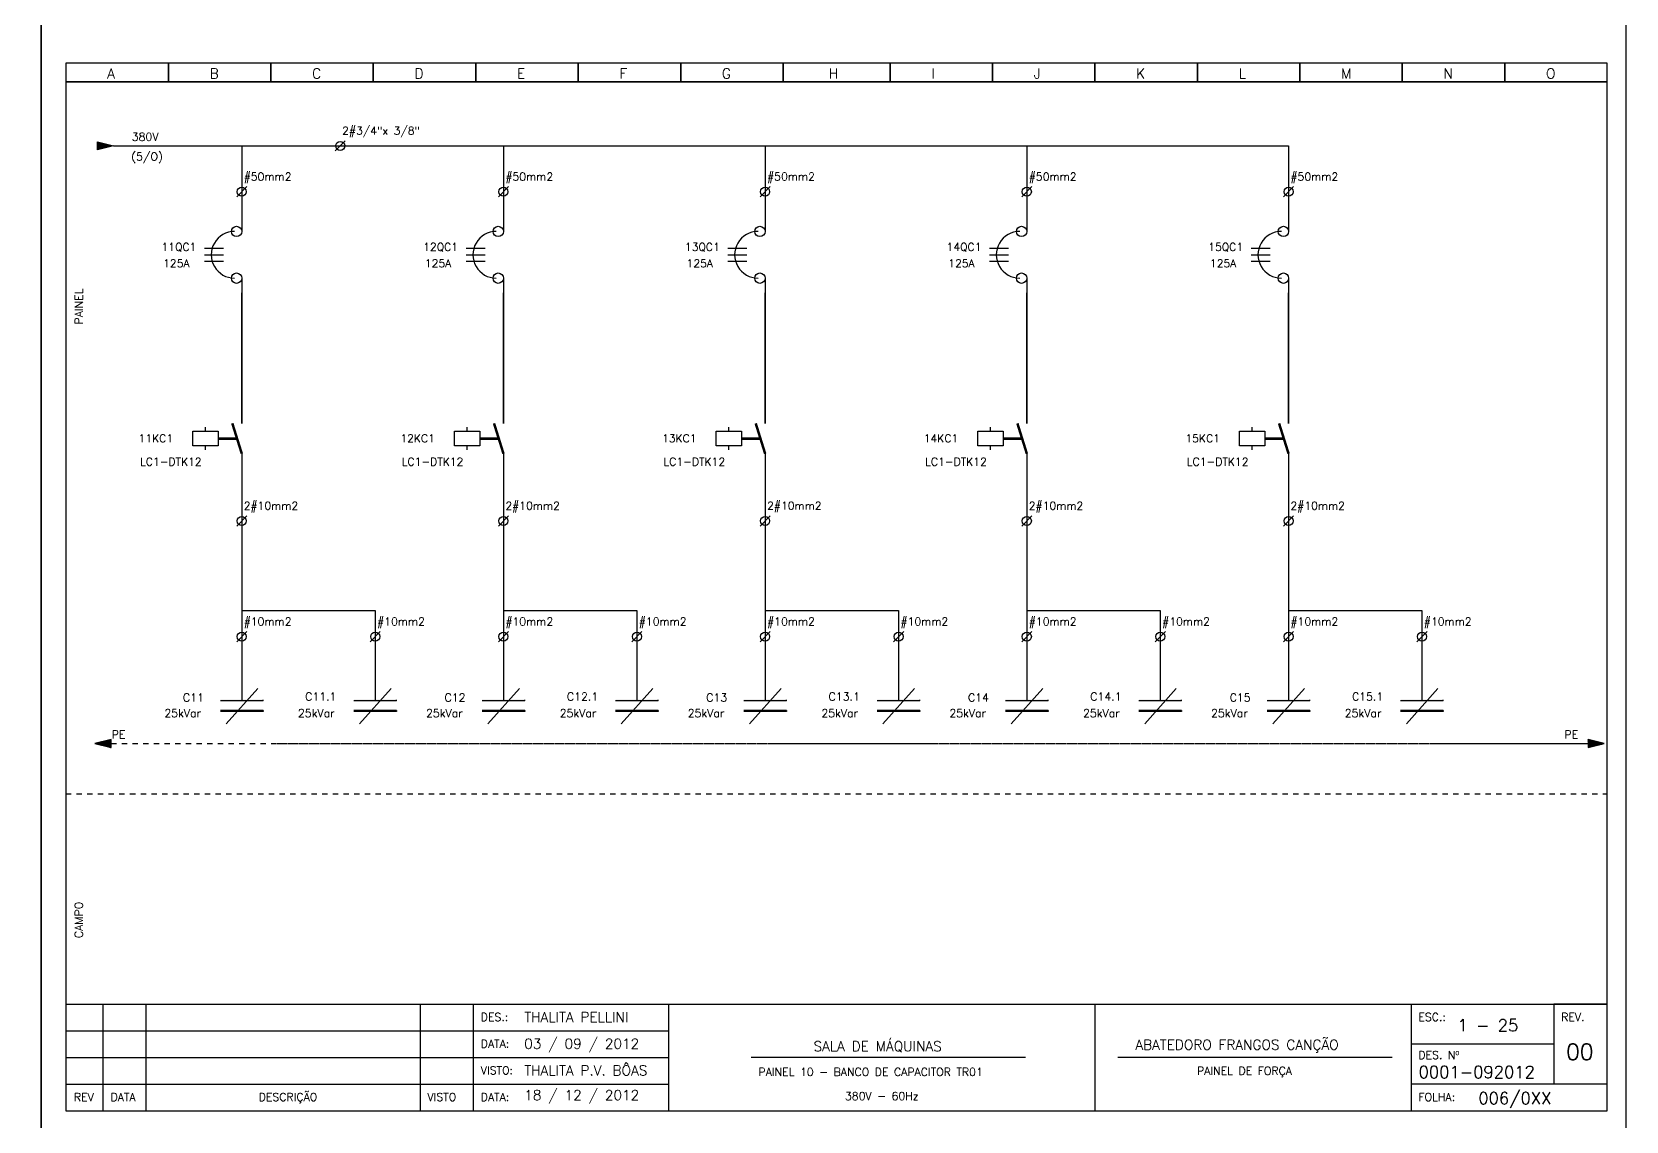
# Model space of a CAD drawing. Header units: millimetres. Extents: x 1974 to 2560, y 1429 to 1567.
# Drawn here: x 2003.63 to 2033.51, y 1491.8 to 1512.22 of the extents above; entities that cross this region are included whole.
import ezdxf

# ---------------------------------------------------------------- set-up
doc = ezdxf.new("R2010")
doc.units = ezdxf.units.MM
for name, pattern in [('DASHDOT2', [0.5, 0.25, -0.125, 0, -0.125]), ('DASHED', [0.75, 0.5, -0.25]), ('HIDDEN2', [0.1875, 0.125, -0.0625])]:
    doc.linetypes.add(name, pattern=pattern)
for name, color, linetype in [('ALIMENTAÇÃO', 6, 'Continuous'), ('CONECTOR_SAK', 2, 'Continuous'), ('DISJUNTOR', 5, 'Continuous'), ('EQUIPAMENTOS', 5, 'Continuous'), ('linhas', 6, 'Continuous'), ('MARGEM', 1, 'Continuous'), ('PAINEL', 7, 'Continuous'), ('TERRA', 3, 'DASHED'), ('TEXTO', 4, 'Continuous'), ('TEXTO_2', 5, 'Continuous'), ('TIMBRE', 7, 'Continuous')]:
    doc.layers.add(name, color=color, linetype=linetype)
doc.styles.add('REGUA60', font='romans.shx', dxfattribs={"height": 2})
doc.styles.add('ROMANC', font='romanc.shx', dxfattribs={"height": 0.55})
doc.styles.add('ROMANS', font='romans.shx', dxfattribs={"height": 37})

msp = doc.modelspace()

# ---------------------------------------------------------------- hatches: boundary and pattern name
at = {"layer": 'EQUIPAMENTOS'}
msp.add_hatch(color=256, dxfattribs=at).paths.add_polyline_path([(2004.858, 1510.009), (2005.158, 1510.084), (2004.858, 1510.159)])
h = msp.add_hatch(color=256, dxfattribs=at)
h.paths.add_polyline_path([(2007.963, 1499.501), (2007.163, 1499.501), (2007.163, 1499.481), (2007.963, 1499.481)])
h.paths.add_polyline_path([(2007.963, 1499.701), (2007.163, 1499.701), (2007.163, 1499.681), (2007.963, 1499.681)])
h = msp.add_hatch(color=256, dxfattribs=at)
h.paths.add_polyline_path([(2007.963, 1499.501), (2007.163, 1499.501), (2007.163, 1499.481), (2007.963, 1499.481)])
h.paths.add_polyline_path([(2007.963, 1499.701), (2007.163, 1499.701), (2007.163, 1499.681), (2007.963, 1499.681)])
h = msp.add_hatch(color=256, dxfattribs=at)
h.paths.add_polyline_path([(2010.463, 1499.502), (2009.663, 1499.502), (2009.663, 1499.482), (2010.463, 1499.482)])
h.paths.add_polyline_path([(2010.463, 1499.702), (2009.663, 1499.702), (2009.663, 1499.682), (2010.463, 1499.682)])
h = msp.add_hatch(color=256, dxfattribs=at)
h.paths.add_polyline_path([(2010.463, 1499.502), (2009.663, 1499.502), (2009.663, 1499.482), (2010.463, 1499.482)])
h.paths.add_polyline_path([(2010.463, 1499.702), (2009.663, 1499.702), (2009.663, 1499.682), (2010.463, 1499.682)])
h = msp.add_hatch(color=256, dxfattribs=at)
h.paths.add_polyline_path([(2012.867, 1499.501), (2012.067, 1499.501), (2012.067, 1499.481), (2012.867, 1499.481)])
h.paths.add_polyline_path([(2012.867, 1499.701), (2012.067, 1499.701), (2012.067, 1499.681), (2012.867, 1499.681)])
h = msp.add_hatch(color=256, dxfattribs=at)
h.paths.add_polyline_path([(2012.867, 1499.501), (2012.067, 1499.501), (2012.067, 1499.481), (2012.867, 1499.481)])
h.paths.add_polyline_path([(2012.867, 1499.701), (2012.067, 1499.701), (2012.067, 1499.681), (2012.867, 1499.681)])
h = msp.add_hatch(color=256, dxfattribs=at)
h.paths.add_polyline_path([(2015.367, 1499.502), (2014.567, 1499.502), (2014.567, 1499.482), (2015.367, 1499.482)])
h.paths.add_polyline_path([(2015.367, 1499.702), (2014.567, 1499.702), (2014.567, 1499.682), (2015.367, 1499.682)])
h = msp.add_hatch(color=256, dxfattribs=at)
h.paths.add_polyline_path([(2015.367, 1499.502), (2014.567, 1499.502), (2014.567, 1499.482), (2015.367, 1499.482)])
h.paths.add_polyline_path([(2015.367, 1499.702), (2014.567, 1499.702), (2014.567, 1499.682), (2015.367, 1499.682)])
h = msp.add_hatch(color=256, dxfattribs=at)
h.paths.add_polyline_path([(2017.771, 1499.501), (2016.971, 1499.501), (2016.971, 1499.481), (2017.771, 1499.481)])
h.paths.add_polyline_path([(2017.771, 1499.701), (2016.971, 1499.701), (2016.971, 1499.681), (2017.771, 1499.681)])
h = msp.add_hatch(color=256, dxfattribs=at)
h.paths.add_polyline_path([(2017.771, 1499.501), (2016.971, 1499.501), (2016.971, 1499.481), (2017.771, 1499.481)])
h.paths.add_polyline_path([(2017.771, 1499.701), (2016.971, 1499.701), (2016.971, 1499.681), (2017.771, 1499.681)])
h = msp.add_hatch(color=256, dxfattribs=at)
h.paths.add_polyline_path([(2020.271, 1499.502), (2019.471, 1499.502), (2019.471, 1499.482), (2020.271, 1499.482)])
h.paths.add_polyline_path([(2020.271, 1499.702), (2019.471, 1499.702), (2019.471, 1499.682), (2020.271, 1499.682)])
h = msp.add_hatch(color=256, dxfattribs=at)
h.paths.add_polyline_path([(2020.271, 1499.502), (2019.471, 1499.502), (2019.471, 1499.482), (2020.271, 1499.482)])
h.paths.add_polyline_path([(2020.271, 1499.702), (2019.471, 1499.702), (2019.471, 1499.682), (2020.271, 1499.682)])
h = msp.add_hatch(color=256, dxfattribs=at)
h.paths.add_polyline_path([(2022.675, 1499.501), (2021.875, 1499.501), (2021.875, 1499.481), (2022.675, 1499.481)])
h.paths.add_polyline_path([(2022.675, 1499.701), (2021.875, 1499.701), (2021.875, 1499.681), (2022.675, 1499.681)])
h = msp.add_hatch(color=256, dxfattribs=at)
h.paths.add_polyline_path([(2022.675, 1499.501), (2021.875, 1499.501), (2021.875, 1499.481), (2022.675, 1499.481)])
h.paths.add_polyline_path([(2022.675, 1499.701), (2021.875, 1499.701), (2021.875, 1499.681), (2022.675, 1499.681)])
h = msp.add_hatch(color=256, dxfattribs=at)
h.paths.add_polyline_path([(2025.175, 1499.502), (2024.375, 1499.502), (2024.375, 1499.482), (2025.175, 1499.482)])
h.paths.add_polyline_path([(2025.175, 1499.702), (2024.375, 1499.702), (2024.375, 1499.682), (2025.175, 1499.682)])
h = msp.add_hatch(color=256, dxfattribs=at)
h.paths.add_polyline_path([(2025.175, 1499.502), (2024.375, 1499.502), (2024.375, 1499.482), (2025.175, 1499.482)])
h.paths.add_polyline_path([(2025.175, 1499.702), (2024.375, 1499.702), (2024.375, 1499.682), (2025.175, 1499.682)])
h = msp.add_hatch(color=256, dxfattribs=at)
h.paths.add_polyline_path([(2027.58, 1499.501), (2026.78, 1499.501), (2026.78, 1499.481), (2027.58, 1499.481)])
h.paths.add_polyline_path([(2027.58, 1499.701), (2026.78, 1499.701), (2026.78, 1499.681), (2027.58, 1499.681)])
h = msp.add_hatch(color=256, dxfattribs=at)
h.paths.add_polyline_path([(2027.58, 1499.501), (2026.78, 1499.501), (2026.78, 1499.481), (2027.58, 1499.481)])
h.paths.add_polyline_path([(2027.58, 1499.701), (2026.78, 1499.701), (2026.78, 1499.681), (2027.58, 1499.681)])
h = msp.add_hatch(color=256, dxfattribs=at)
h.paths.add_polyline_path([(2030.08, 1499.502), (2029.28, 1499.502), (2029.28, 1499.482), (2030.08, 1499.482)])
h.paths.add_polyline_path([(2030.08, 1499.702), (2029.28, 1499.702), (2029.28, 1499.682), (2030.08, 1499.682)])
h = msp.add_hatch(color=256, dxfattribs=at)
h.paths.add_polyline_path([(2030.08, 1499.502), (2029.28, 1499.502), (2029.28, 1499.482), (2030.08, 1499.482)])
h.paths.add_polyline_path([(2030.08, 1499.702), (2029.28, 1499.702), (2029.28, 1499.682), (2030.08, 1499.682)])
at = {"layer": 'TERRA'}
h = msp.add_hatch(dxfattribs=at)
h.set_pattern_fill('ANSI31', color=256, scale=0.004, angle=180, style=0)
h.set_pattern_definition([(225, (2062.0663817, 1547.50084864), (0.0003535533906, -0.0003535533906), [])])
h.paths.add_polyline_path([(2004.812, 1498.881), (2005.112, 1498.881), (2005.112, 1498.956)])
h.paths.add_polyline_path([(2005.112, 1498.806), (2005.112, 1498.881), (2004.812, 1498.881)])
h = msp.add_hatch(dxfattribs=at)
h.set_pattern_fill('ANSI31', color=256, scale=0.004, style=0)
h.set_pattern_definition([(45, (1975.8419275, 1450.2612611), (-0.0003535533906, 0.0003535533906), [])])
h.paths.add_polyline_path([(2033.096, 1498.881), (2032.796, 1498.881), (2032.796, 1498.806)])
h.paths.add_polyline_path([(2032.796, 1498.956), (2032.796, 1498.881), (2033.096, 1498.881)])

# ---------------------------------------------------------------- linework, layer by layer
for p, q in [((2006.865, 1508.165), (2007.218, 1508.165)), ((2006.865, 1508.165), (2007.218, 1508.165)), ((2006.865, 1508.043), (2007.218, 1508.043)), ((2006.865, 1508.043), (2007.218, 1508.043)), ((2006.865, 1507.92), (2007.218, 1507.92)), ((2006.865, 1507.92), (2007.218, 1507.92)), ((2011.769, 1508.165), (2012.122, 1508.165)), ((2011.769, 1508.165), (2012.122, 1508.165)), ((2011.769, 1508.043), (2012.122, 1508.043)), ((2011.769, 1508.043), (2012.122, 1508.043)), ((2011.769, 1507.92), (2012.122, 1507.92)), ((2011.769, 1507.92), (2012.122, 1507.92)), ((2016.673, 1508.165), (2017.026, 1508.165)), ((2016.673, 1508.165), (2017.026, 1508.165)), ((2016.673, 1508.043), (2017.026, 1508.043)), ((2016.673, 1508.043), (2017.026, 1508.043)), ((2016.673, 1507.92), (2017.026, 1507.92)), ((2016.673, 1507.92), (2017.026, 1507.92)), ((2021.577, 1508.165), (2021.931, 1508.165)), ((2021.577, 1508.165), (2021.931, 1508.165)), ((2021.577, 1508.043), (2021.931, 1508.043)), ((2021.577, 1508.043), (2021.931, 1508.043)), ((2021.577, 1507.92), (2021.931, 1507.92)), ((2021.577, 1507.92), (2021.931, 1507.92)), ((2026.482, 1508.165), (2026.835, 1508.165)), ((2026.482, 1508.165), (2026.835, 1508.165)), ((2026.482, 1508.043), (2026.835, 1508.043)), ((2026.482, 1508.043), (2026.835, 1508.043)), ((2026.482, 1507.92), (2026.835, 1507.92)), ((2026.482, 1507.92), (2026.835, 1507.92)), ((2033.152, 1493.997), (2032.152, 1493.997))]:
    msp.add_line(p, q)
at = {"layer": 'ALIMENTAÇÃO', "color": 6}
for p, q in [((2007.563, 1510.085), (2007.563, 1508.481)), ((2007.563, 1510.085), (2007.563, 1508.481)), ((2012.467, 1510.085), (2012.467, 1508.481)), ((2012.467, 1510.085), (2012.467, 1508.481)), ((2017.371, 1510.085), (2017.371, 1508.481)), ((2017.371, 1510.085), (2017.371, 1508.481)), ((2022.275, 1510.085), (2022.275, 1508.481)), ((2022.275, 1510.085), (2022.275, 1508.481)), ((2027.18, 1510.085), (2027.18, 1508.481)), ((2027.18, 1510.085), (2027.18, 1508.481)), ((2007.563, 1507.604), (2007.563, 1504.878)), ((2007.563, 1507.604), (2007.563, 1504.878)), ((2012.467, 1507.604), (2012.467, 1504.878)), ((2012.467, 1507.604), (2012.467, 1504.878)), ((2017.371, 1507.604), (2017.371, 1504.878)), ((2017.371, 1507.604), (2017.371, 1504.878)), ((2022.275, 1507.604), (2022.275, 1504.878)), ((2022.275, 1507.604), (2022.275, 1504.878)), ((2027.18, 1507.604), (2027.18, 1504.878)), ((2027.18, 1507.604), (2027.18, 1504.878)), ((2007.563, 1504.315), (2007.563, 1499.681)), ((2007.563, 1504.315), (2007.563, 1499.681)), ((2012.467, 1504.315), (2012.467, 1499.681)), ((2012.467, 1504.315), (2012.467, 1499.681)), ((2017.371, 1504.315), (2017.371, 1499.681)), ((2017.371, 1504.315), (2017.371, 1499.681)), ((2022.275, 1504.315), (2022.275, 1499.681)), ((2022.275, 1504.315), (2022.275, 1499.681)), ((2027.18, 1504.315), (2027.18, 1499.681)), ((2027.18, 1504.315), (2027.18, 1499.681)), ((2010.063, 1501.374), (2010.063, 1499.682)), ((2010.063, 1501.374), (2010.063, 1499.682)), ((2014.967, 1501.374), (2014.967, 1499.682)), ((2014.967, 1501.374), (2014.967, 1499.682)), ((2019.871, 1501.374), (2019.871, 1499.682)), ((2019.871, 1501.374), (2019.871, 1499.682)), ((2024.775, 1501.374), (2024.775, 1499.682)), ((2024.775, 1501.374), (2024.775, 1499.682)), ((2029.68, 1501.374), (2029.68, 1499.682)), ((2029.68, 1501.374), (2029.68, 1499.682))]:
    msp.add_line(p, q, dxfattribs=at)
at = {"layer": 'ALIMENTAÇÃO'}
for p, q in [((2007.563, 1501.374), (2010.063, 1501.374)), ((2007.563, 1501.374), (2010.063, 1501.374)), ((2012.467, 1501.374), (2014.967, 1501.374)), ((2012.467, 1501.374), (2014.967, 1501.374)), ((2017.371, 1501.374), (2019.871, 1501.374)), ((2017.371, 1501.374), (2019.871, 1501.374)), ((2022.275, 1501.374), (2024.775, 1501.374)), ((2022.275, 1501.374), (2024.775, 1501.374)), ((2027.18, 1501.374), (2029.68, 1501.374)), ((2027.18, 1501.374), (2029.68, 1501.374))]:
    msp.add_line(p, q, dxfattribs=at)
at = {"layer": 'CONECTOR_SAK'}
for p, q in [((2009.503, 1510.181), (2009.312, 1509.988)), ((2007.658, 1509.321), (2007.468, 1509.128)), ((2007.658, 1509.321), (2007.468, 1509.128)), ((2012.563, 1509.321), (2012.372, 1509.128)), ((2012.563, 1509.321), (2012.372, 1509.128)), ((2017.467, 1509.321), (2017.276, 1509.128)), ((2017.467, 1509.321), (2017.276, 1509.128)), ((2022.371, 1509.321), (2022.18, 1509.128)), ((2022.371, 1509.321), (2022.18, 1509.128)), ((2027.275, 1509.321), (2027.085, 1509.128)), ((2027.275, 1509.321), (2027.085, 1509.128)), ((2007.658, 1503.151), (2007.468, 1502.958)), ((2007.658, 1503.151), (2007.468, 1502.958)), ((2012.563, 1503.151), (2012.372, 1502.958)), ((2012.563, 1503.151), (2012.372, 1502.958)), ((2017.467, 1503.151), (2017.276, 1502.958)), ((2017.467, 1503.151), (2017.276, 1502.958)), ((2022.371, 1503.151), (2022.18, 1502.958)), ((2022.371, 1503.151), (2022.18, 1502.958)), ((2027.275, 1503.151), (2027.085, 1502.958)), ((2027.275, 1503.151), (2027.085, 1502.958)), ((2007.658, 1500.981), (2007.468, 1500.789)), ((2007.658, 1500.981), (2007.468, 1500.789)), ((2010.158, 1500.982), (2009.968, 1500.789)), ((2010.158, 1500.982), (2009.968, 1500.789)), ((2012.563, 1500.981), (2012.372, 1500.789)), ((2012.563, 1500.981), (2012.372, 1500.789)), ((2015.063, 1500.982), (2014.872, 1500.789)), ((2015.063, 1500.982), (2014.872, 1500.789)), ((2017.467, 1500.981), (2017.276, 1500.789)), ((2017.467, 1500.981), (2017.276, 1500.789)), ((2019.967, 1500.982), (2019.776, 1500.789)), ((2019.967, 1500.982), (2019.776, 1500.789)), ((2022.371, 1500.981), (2022.18, 1500.789)), ((2022.371, 1500.981), (2022.18, 1500.789)), ((2024.871, 1500.982), (2024.68, 1500.789)), ((2024.871, 1500.982), (2024.68, 1500.789)), ((2027.275, 1500.981), (2027.085, 1500.789)), ((2027.275, 1500.981), (2027.085, 1500.789)), ((2029.775, 1500.982), (2029.585, 1500.789)), ((2029.775, 1500.982), (2029.585, 1500.789))]:
    msp.add_line(p, q, dxfattribs=at)
for centre in [(2009.407, 1510.084), (2007.563, 1509.224), (2007.563, 1509.224), (2012.467, 1509.224), (2012.467, 1509.224), (2017.371, 1509.224), (2017.371, 1509.224), (2022.275, 1509.224), (2022.275, 1509.224), (2027.18, 1509.224), (2027.18, 1509.224), (2007.563, 1503.054), (2007.563, 1503.054), (2012.467, 1503.054), (2012.467, 1503.054), (2017.371, 1503.054), (2017.371, 1503.054), (2022.275, 1503.054), (2022.275, 1503.054), (2027.18, 1503.054), (2027.18, 1503.054), (2007.563, 1500.885), (2007.563, 1500.885), (2010.063, 1500.885), (2010.063, 1500.885), (2012.467, 1500.885), (2012.467, 1500.885), (2014.967, 1500.885), (2014.967, 1500.885), (2017.371, 1500.885), (2017.371, 1500.885), (2019.871, 1500.885), (2019.871, 1500.885), (2022.275, 1500.885), (2022.275, 1500.885), (2024.775, 1500.885), (2024.775, 1500.885), (2027.18, 1500.885), (2027.18, 1500.885), (2029.68, 1500.885), (2029.68, 1500.885)]:
    msp.add_circle(centre, 0.0846, dxfattribs=at)
at = {"layer": 'DISJUNTOR'}
for centre in [(2007.466, 1508.48), (2007.466, 1508.48), (2012.37, 1508.48), (2012.37, 1508.48), (2017.274, 1508.48), (2017.274, 1508.48), (2022.178, 1508.48), (2022.178, 1508.48), (2027.083, 1508.48), (2027.083, 1508.48), (2007.466, 1507.604), (2007.466, 1507.604), (2012.37, 1507.604), (2012.37, 1507.604), (2017.274, 1507.604), (2017.274, 1507.604), (2022.178, 1507.604), (2022.178, 1507.604), (2027.083, 1507.604), (2027.083, 1507.604)]:
    msp.add_circle(centre, 0.097, dxfattribs=at)
for centre in [(2007.428, 1508.043), (2007.428, 1508.043), (2012.332, 1508.043), (2012.332, 1508.043), (2017.237, 1508.043), (2017.237, 1508.043), (2022.141, 1508.043), (2022.141, 1508.043), (2027.045, 1508.043), (2027.045, 1508.043)]:
    msp.add_arc(centre, 0.438, 89.8656, 270.134, dxfattribs=at)
at = {"layer": 'EQUIPAMENTOS'}
for p, q in [((2005.158, 1510.084), (2027.18, 1510.084)), ((2006.881, 1504.738), (2006.881, 1504.81)), ((2006.881, 1504.738), (2006.881, 1504.81)), ((2007.119, 1504.609), (2007.471, 1504.609)), ((2007.119, 1504.609), (2007.471, 1504.609)), ((2011.785, 1504.738), (2011.785, 1504.81)), ((2011.785, 1504.738), (2011.785, 1504.81)), ((2012.023, 1504.609), (2012.375, 1504.609)), ((2012.023, 1504.609), (2012.375, 1504.609)), ((2016.689, 1504.738), (2016.689, 1504.81)), ((2016.689, 1504.738), (2016.689, 1504.81)), ((2016.927, 1504.609), (2017.279, 1504.609)), ((2016.927, 1504.609), (2017.279, 1504.609)), ((2021.594, 1504.738), (2021.594, 1504.81)), ((2021.594, 1504.738), (2021.594, 1504.81)), ((2021.832, 1504.609), (2022.184, 1504.609)), ((2021.832, 1504.609), (2022.184, 1504.609)), ((2026.498, 1504.738), (2026.498, 1504.81)), ((2026.498, 1504.738), (2026.498, 1504.81)), ((2026.736, 1504.609), (2027.088, 1504.609)), ((2026.736, 1504.609), (2027.088, 1504.609)), ((2006.881, 1504.388), (2006.881, 1504.459)), ((2006.881, 1504.388), (2006.881, 1504.459)), ((2007.119, 1504.589), (2007.477, 1504.589)), ((2007.119, 1504.589), (2007.477, 1504.589)), ((2011.785, 1504.388), (2011.785, 1504.459)), ((2011.785, 1504.388), (2011.785, 1504.459)), ((2012.023, 1504.589), (2012.381, 1504.589)), ((2012.023, 1504.589), (2012.381, 1504.589)), ((2016.689, 1504.388), (2016.689, 1504.459)), ((2016.689, 1504.388), (2016.689, 1504.459)), ((2016.927, 1504.589), (2017.286, 1504.589)), ((2016.927, 1504.589), (2017.286, 1504.589)), ((2021.594, 1504.388), (2021.594, 1504.459)), ((2021.594, 1504.388), (2021.594, 1504.459)), ((2021.832, 1504.589), (2022.19, 1504.589)), ((2021.832, 1504.589), (2022.19, 1504.589)), ((2026.498, 1504.388), (2026.498, 1504.459)), ((2026.498, 1504.388), (2026.498, 1504.459)), ((2026.736, 1504.589), (2027.094, 1504.589)), ((2026.736, 1504.589), (2027.094, 1504.589)), ((2007.271, 1499.252), (2007.861, 1499.91)), ((2007.271, 1499.252), (2007.861, 1499.91)), ((2009.771, 1499.252), (2010.361, 1499.911)), ((2009.771, 1499.252), (2010.361, 1499.911)), ((2012.175, 1499.252), (2012.766, 1499.91)), ((2012.175, 1499.252), (2012.766, 1499.91)), ((2014.675, 1499.252), (2015.266, 1499.911)), ((2014.675, 1499.252), (2015.266, 1499.911)), ((2017.079, 1499.252), (2017.67, 1499.91)), ((2017.079, 1499.252), (2017.67, 1499.91)), ((2019.579, 1499.252), (2020.17, 1499.911)), ((2019.579, 1499.252), (2020.17, 1499.911)), ((2021.984, 1499.252), (2022.574, 1499.91)), ((2021.984, 1499.252), (2022.574, 1499.91)), ((2024.484, 1499.252), (2025.074, 1499.911)), ((2024.484, 1499.252), (2025.074, 1499.911)), ((2026.888, 1499.252), (2027.478, 1499.91)), ((2026.888, 1499.252), (2027.478, 1499.91)), ((2029.388, 1499.252), (2029.978, 1499.911)), ((2029.388, 1499.252), (2029.978, 1499.911)), ((2007.963, 1499.681), (2007.163, 1499.681)), ((2007.963, 1499.681), (2007.163, 1499.681)), ((2007.963, 1499.681), (2007.963, 1499.701)), ((2007.963, 1499.681), (2007.963, 1499.701)), ((2010.463, 1499.682), (2009.663, 1499.682)), ((2010.463, 1499.682), (2009.663, 1499.682)), ((2010.463, 1499.682), (2010.463, 1499.702)), ((2010.463, 1499.682), (2010.463, 1499.702)), ((2012.867, 1499.681), (2012.067, 1499.681)), ((2012.867, 1499.681), (2012.067, 1499.681)), ((2012.867, 1499.681), (2012.867, 1499.701)), ((2012.867, 1499.681), (2012.867, 1499.701)), ((2015.367, 1499.682), (2014.567, 1499.682)), ((2015.367, 1499.682), (2014.567, 1499.682)), ((2015.367, 1499.682), (2015.367, 1499.702)), ((2015.367, 1499.682), (2015.367, 1499.702)), ((2017.771, 1499.681), (2016.971, 1499.681)), ((2017.771, 1499.681), (2016.971, 1499.681)), ((2017.771, 1499.681), (2017.771, 1499.701)), ((2017.771, 1499.681), (2017.771, 1499.701)), ((2020.271, 1499.682), (2019.471, 1499.682)), ((2020.271, 1499.682), (2019.471, 1499.682)), ((2020.271, 1499.682), (2020.271, 1499.702)), ((2020.271, 1499.682), (2020.271, 1499.702)), ((2022.675, 1499.681), (2021.875, 1499.681)), ((2022.675, 1499.681), (2021.875, 1499.681)), ((2022.675, 1499.681), (2022.675, 1499.701)), ((2022.675, 1499.681), (2022.675, 1499.701)), ((2025.175, 1499.682), (2024.375, 1499.682)), ((2025.175, 1499.682), (2024.375, 1499.682)), ((2025.175, 1499.682), (2025.175, 1499.702)), ((2025.175, 1499.682), (2025.175, 1499.702)), ((2027.58, 1499.681), (2026.78, 1499.681)), ((2027.58, 1499.681), (2026.78, 1499.681)), ((2027.58, 1499.681), (2027.58, 1499.701)), ((2027.58, 1499.681), (2027.58, 1499.701)), ((2030.08, 1499.682), (2029.28, 1499.682)), ((2030.08, 1499.682), (2029.28, 1499.682)), ((2030.08, 1499.682), (2030.08, 1499.702)), ((2030.08, 1499.682), (2030.08, 1499.702)), ((2007.963, 1499.501), (2007.163, 1499.501)), ((2007.963, 1499.501), (2007.163, 1499.501)), ((2007.963, 1499.481), (2007.163, 1499.481)), ((2007.963, 1499.481), (2007.163, 1499.481)), ((2007.963, 1499.501), (2007.963, 1499.481)), ((2007.963, 1499.501), (2007.963, 1499.481)), ((2010.463, 1499.502), (2009.663, 1499.502)), ((2010.463, 1499.502), (2009.663, 1499.502)), ((2010.463, 1499.482), (2009.663, 1499.482)), ((2010.463, 1499.482), (2009.663, 1499.482)), ((2010.463, 1499.502), (2010.463, 1499.482)), ((2010.463, 1499.502), (2010.463, 1499.482)), ((2012.867, 1499.501), (2012.067, 1499.501)), ((2012.867, 1499.501), (2012.067, 1499.501)), ((2012.867, 1499.481), (2012.067, 1499.481)), ((2012.867, 1499.481), (2012.067, 1499.481)), ((2012.867, 1499.501), (2012.867, 1499.481)), ((2012.867, 1499.501), (2012.867, 1499.481)), ((2015.367, 1499.502), (2014.567, 1499.502)), ((2015.367, 1499.502), (2014.567, 1499.502)), ((2015.367, 1499.482), (2014.567, 1499.482)), ((2015.367, 1499.482), (2014.567, 1499.482)), ((2015.367, 1499.502), (2015.367, 1499.482)), ((2015.367, 1499.502), (2015.367, 1499.482)), ((2017.771, 1499.501), (2016.971, 1499.501)), ((2017.771, 1499.501), (2016.971, 1499.501)), ((2017.771, 1499.481), (2016.971, 1499.481)), ((2017.771, 1499.481), (2016.971, 1499.481)), ((2017.771, 1499.501), (2017.771, 1499.481)), ((2017.771, 1499.501), (2017.771, 1499.481)), ((2020.271, 1499.502), (2019.471, 1499.502)), ((2020.271, 1499.502), (2019.471, 1499.502)), ((2020.271, 1499.482), (2019.471, 1499.482)), ((2020.271, 1499.482), (2019.471, 1499.482)), ((2020.271, 1499.502), (2020.271, 1499.482)), ((2020.271, 1499.502), (2020.271, 1499.482)), ((2022.675, 1499.501), (2021.875, 1499.501)), ((2022.675, 1499.501), (2021.875, 1499.501)), ((2022.675, 1499.481), (2021.875, 1499.481)), ((2022.675, 1499.481), (2021.875, 1499.481)), ((2022.675, 1499.501), (2022.675, 1499.481)), ((2022.675, 1499.501), (2022.675, 1499.481)), ((2025.175, 1499.502), (2024.375, 1499.502)), ((2025.175, 1499.502), (2024.375, 1499.502)), ((2025.175, 1499.482), (2024.375, 1499.482)), ((2025.175, 1499.482), (2024.375, 1499.482)), ((2025.175, 1499.502), (2025.175, 1499.482)), ((2025.175, 1499.502), (2025.175, 1499.482)), ((2027.58, 1499.501), (2026.78, 1499.501)), ((2027.58, 1499.501), (2026.78, 1499.501)), ((2027.58, 1499.481), (2026.78, 1499.481)), ((2027.58, 1499.481), (2026.78, 1499.481)), ((2027.58, 1499.501), (2027.58, 1499.481)), ((2027.58, 1499.501), (2027.58, 1499.481)), ((2030.08, 1499.502), (2029.28, 1499.502)), ((2030.08, 1499.502), (2029.28, 1499.502)), ((2030.08, 1499.482), (2029.28, 1499.482)), ((2030.08, 1499.482), (2029.28, 1499.482)), ((2030.08, 1499.502), (2030.08, 1499.482)), ((2030.08, 1499.502), (2030.08, 1499.482))]:
    msp.add_line(p, q, dxfattribs=at)
msp.add_lwpolyline([(2004.858, 1510.159), (2005.158, 1510.084), (2004.858, 1510.009), (2004.858, 1510.159)], dxfattribs=at)
at = {"layer": 'EQUIPAMENTOS', "const_width": 0.0472}
for points in [[(2007.563, 1504.315), (2007.385, 1504.883)], [(2007.563, 1504.315), (2007.385, 1504.883)], [(2012.467, 1504.315), (2012.29, 1504.883)], [(2012.467, 1504.315), (2012.29, 1504.883)], [(2017.371, 1504.315), (2017.194, 1504.883)], [(2017.371, 1504.315), (2017.194, 1504.883)], [(2022.275, 1504.315), (2022.098, 1504.883)], [(2022.275, 1504.315), (2022.098, 1504.883)], [(2027.18, 1504.315), (2027.002, 1504.883)], [(2027.18, 1504.315), (2027.002, 1504.883)]]:
    msp.add_lwpolyline(points, dxfattribs=at)
at = {"layer": 'EQUIPAMENTOS'}
for points in [[(2006.643, 1504.459), (2006.643, 1504.738), (2007.119, 1504.738), (2007.119, 1504.459)], [(2006.643, 1504.459), (2006.643, 1504.738), (2007.119, 1504.738), (2007.119, 1504.459)], [(2011.547, 1504.459), (2011.547, 1504.738), (2012.023, 1504.738), (2012.023, 1504.459)], [(2011.547, 1504.459), (2011.547, 1504.738), (2012.023, 1504.738), (2012.023, 1504.459)], [(2016.451, 1504.459), (2016.451, 1504.738), (2016.927, 1504.738), (2016.927, 1504.459)], [(2016.451, 1504.459), (2016.451, 1504.738), (2016.927, 1504.738), (2016.927, 1504.459)], [(2021.356, 1504.459), (2021.356, 1504.738), (2021.832, 1504.738), (2021.832, 1504.459)], [(2021.356, 1504.459), (2021.356, 1504.738), (2021.832, 1504.738), (2021.832, 1504.459)], [(2026.26, 1504.459), (2026.26, 1504.738), (2026.736, 1504.738), (2026.736, 1504.459)], [(2026.26, 1504.459), (2026.26, 1504.738), (2026.736, 1504.738), (2026.736, 1504.459)]]:
    msp.add_lwpolyline(points, close=True, dxfattribs=at)
at = {"layer": 'linhas', "color": 6}
for p, q in [((2007.563, 1504.878), (2007.563, 1507.33)), ((2007.563, 1504.878), (2007.563, 1507.33)), ((2012.467, 1504.878), (2012.467, 1507.33)), ((2012.467, 1504.878), (2012.467, 1507.33)), ((2017.371, 1504.878), (2017.371, 1507.33)), ((2017.371, 1504.878), (2017.371, 1507.33)), ((2022.275, 1504.878), (2022.275, 1507.33)), ((2022.275, 1504.878), (2022.275, 1507.33)), ((2027.18, 1504.878), (2027.18, 1507.33)), ((2027.18, 1504.878), (2027.18, 1507.33))]:
    msp.add_line(p, q, dxfattribs=at)
at = {"layer": 'MARGEM', "color": 7}
for points in [[(1974.106, 1491.609), (2003.806, 1491.609), (2003.806, 1512.634), (1974.106, 1512.634)], [(2003.806, 1491.609), (2033.506, 1491.609), (2033.506, 1512.634), (2003.806, 1512.634)]]:
    msp.add_lwpolyline(points, close=True, dxfattribs=at)
at = {"layer": 'PAINEL', "color": 12, "linetype": 'HIDDEN2', "ltscale": 0.005}
msp.add_line((2004.268, 1497.941), (2033.152, 1497.941), dxfattribs=at)
at = {"layer": 'TERRA', "linetype": 'DASHDOT2', "ltscale": 0.0025}
for p, q in [((2005.112, 1498.881), (2032.796, 1498.881)), ((2005.112, 1498.881), (2032.796, 1498.881)), ((2008.223, 1498.881), (2033.096, 1498.881))]:
    msp.add_line(p, q, dxfattribs=at)
at = {"layer": 'TERRA'}
for points in [[(2005.112, 1498.956), (2004.812, 1498.881), (2005.112, 1498.806), (2005.112, 1498.956)], [(2005.112, 1498.956), (2004.812, 1498.881), (2005.112, 1498.806), (2005.112, 1498.956)], [(2032.796, 1498.806), (2033.096, 1498.881), (2032.796, 1498.956), (2032.796, 1498.806)], [(2032.796, 1498.806), (2033.096, 1498.881), (2032.796, 1498.956), (2032.796, 1498.806)]]:
    msp.add_lwpolyline(points, dxfattribs=at)
at = {"layer": 'TIMBRE', "color": 12}
msp.add_line((2033.152, 1511.634), (2004.268, 1511.634), dxfattribs=at)
at = {"layer": 'TIMBRE'}
for p, q in [((2004.268, 1493.997), (2033.152, 1493.997)), ((2004.968, 1491.997), (2004.968, 1493.997)), ((2005.768, 1491.997), (2005.768, 1493.997)), ((2010.906, 1493.997), (2010.906, 1491.997)), ((2011.906, 1491.997), (2011.906, 1493.997)), ((2015.559, 1493.997), (2015.559, 1491.997)), ((2023.549, 1493.997), (2023.549, 1491.997)), ((2029.477, 1493.997), (2029.477, 1491.997)), ((2032.152, 1493.997), (2032.152, 1492.497)), ((2004.268, 1493.497), (2015.559, 1493.497)), ((2032.152, 1493.247), (2029.477, 1493.247)), ((2004.268, 1492.997), (2015.559, 1492.997)), ((2022.253, 1492.997), (2017.109, 1492.997)), ((2029.124, 1492.997), (2023.98, 1492.997)), ((2004.268, 1492.497), (2015.559, 1492.497)), ((2033.152, 1492.497), (2029.477, 1492.497))]:
    msp.add_line(p, q, dxfattribs=at)
at = {"layer": 'TIMBRE', "color": 12}
for points in [[(2004.268, 1511.284), (2006.188, 1511.284), (2006.188, 1511.634), (2004.268, 1511.634)], [(2006.188, 1511.284), (2008.108, 1511.284), (2008.108, 1511.634), (2006.188, 1511.634)], [(2008.108, 1511.284), (2010.028, 1511.284), (2010.028, 1511.634), (2008.108, 1511.634)], [(2010.028, 1511.284), (2011.948, 1511.284), (2011.948, 1511.634), (2010.028, 1511.634)], [(2011.948, 1511.284), (2013.868, 1511.284), (2013.868, 1511.634), (2011.948, 1511.634)], [(2013.868, 1511.284), (2015.788, 1511.284), (2015.788, 1511.634), (2013.868, 1511.634)], [(2015.788, 1511.284), (2017.708, 1511.284), (2017.708, 1511.634), (2015.788, 1511.634)], [(2017.708, 1511.284), (2019.712, 1511.284), (2019.712, 1511.634), (2017.708, 1511.634)], [(2019.712, 1511.284), (2021.632, 1511.284), (2021.632, 1511.634), (2019.712, 1511.634)], [(2021.632, 1511.284), (2023.552, 1511.284), (2023.552, 1511.634), (2021.632, 1511.634)], [(2023.552, 1511.284), (2025.472, 1511.284), (2025.472, 1511.634), (2023.552, 1511.634)], [(2025.472, 1511.284), (2027.392, 1511.284), (2027.392, 1511.634), (2025.472, 1511.634)], [(2027.392, 1511.284), (2029.312, 1511.284), (2029.312, 1511.634), (2027.392, 1511.634)], [(2029.312, 1511.284), (2031.232, 1511.284), (2031.232, 1511.634), (2029.312, 1511.634)], [(2031.232, 1511.284), (2033.152, 1511.284), (2033.152, 1511.634), (2031.232, 1511.634)], [(2004.268, 1491.997), (2033.152, 1491.997), (2033.152, 1511.284), (2004.268, 1511.284)]]:
    msp.add_lwpolyline(points, close=True, dxfattribs=at)

# ---------------------------------------------------------------- texts
at = {"style": 'ROMANS'}
for s, p in [('ESC.:', (2029.613, 1493.68)), ('REV.', (2032.289, 1493.68)), ('DES. Nº', (2029.613, 1492.967)), ('PAINEL 10 - BANCO DE CAPACITOR TR01', (2017.246, 1492.65)), ('PAINEL DE FORÇA', (2025.464, 1492.671)), ('380V - 60Hz', (2018.866, 1492.198)), ('FOLHA:', (2029.613, 1492.18))]:
    msp.add_text(s, height=0.15, dxfattribs=at).set_placement(p)
at = {"layer": 'TEXTO'}
for s, height, style, p in [('A', 0.188, 'ROMANS', (2005.041, 1511.347)), ('B', 0.188, 'ROMANS', (2006.961, 1511.347)), ('C', 0.188, 'ROMANS', (2008.881, 1511.347)), ('D', 0.188, 'ROMANS', (2010.801, 1511.347)), ('E', 0.188, 'ROMANS', (2012.721, 1511.347)), ('F', 0.188, 'ROMANS', (2014.641, 1511.347)), ('G', 0.188, 'ROMANS', (2016.561, 1511.347)), ('H', 0.188, 'ROMANS', (2018.565, 1511.347)), ('I', 0.188, 'ROMANS', (2020.485, 1511.347)), ('J', 0.188, 'ROMANS', (2022.405, 1511.347)), ('K', 0.188, 'ROMANS', (2024.325, 1511.347)), ('L', 0.188, 'ROMANS', (2026.245, 1511.347)), ('M', 0.188, 'ROMANS', (2028.165, 1511.347)), ('N', 0.188, 'ROMANS', (2030.085, 1511.347)), ('O', 0.188, 'ROMANS', (2032.005, 1511.347)), ('380V', 0.15, 'ROMANS', (2005.501, 1510.178)), ('2#3/4"x 3/8"', 0.148, 'ROMANS', (2009.444, 1510.294)), ('(5/O)', 0.15, 'ROMANS', (2005.492, 1509.809)), ('#50mm2', 0.148, 'ROMANS', (2007.599, 1509.434)), ('#50mm2', 0.148, 'ROMANS', (2012.503, 1509.434)), ('#50mm2', 0.148, 'ROMANS', (2017.408, 1509.435)), ('#50mm2', 0.148, 'ROMANS', (2022.312, 1509.434)), ('#50mm2', 0.148, 'ROMANS', (2027.216, 1509.434)), ('11QC1', 0.148, 'ROMANS', (2006.058, 1508.116)), ('12QC1', 0.148, 'ROMANS', (2010.962, 1508.116)), ('13QC1', 0.148, 'ROMANS', (2015.867, 1508.116)), ('14QC1', 0.148, 'ROMANS', (2020.771, 1508.116)), ('15QC1', 0.148, 'ROMANS', (2025.675, 1508.116)), ('125A', 0.148, 'ROMANS', (2006.089, 1507.808)), ('125A', 0.148, 'ROMANS', (2010.994, 1507.808)), ('125A', 0.148, 'ROMANS', (2015.898, 1507.808)), ('125A', 0.148, 'ROMANS', (2020.802, 1507.808)), ('125A', 0.148, 'ROMANS', (2025.706, 1507.808)), ('11KC1', 0.148, 'ROMANS', (2005.629, 1504.527)), ('12KC1', 0.148, 'ROMANS', (2010.534, 1504.527)), ('13KC1', 0.148, 'ROMANS', (2015.438, 1504.527)), ('14KC1', 0.148, 'ROMANS', (2020.342, 1504.527)), ('15KC1', 0.148, 'ROMANS', (2025.246, 1504.527)), ('LC1-DTK12', 0.148, 'ROMANS', (2005.657, 1504.089)), ('LC1-DTK12', 0.148, 'ROMANS', (2010.561, 1504.089)), ('LC1-DTK12', 0.148, 'ROMANS', (2015.466, 1504.089)), ('LC1-DTK12', 0.148, 'ROMANS', (2020.37, 1504.089)), ('LC1-DTK12', 0.148, 'ROMANS', (2025.274, 1504.089)), ('2#10mm2', 0.148, 'ROMANS', (2007.599, 1503.264)), ('2#10mm2', 0.148, 'ROMANS', (2012.503, 1503.264)), ('2#10mm2', 0.148, 'ROMANS', (2017.408, 1503.265)), ('2#10mm2', 0.148, 'ROMANS', (2022.312, 1503.264)), ('2#10mm2', 0.148, 'ROMANS', (2027.216, 1503.264)), ('#10mm2', 0.148, 'ROMANS', (2007.599, 1501.094)), ('#10mm2', 0.148, 'ROMANS', (2010.099, 1501.094)), ('#10mm2', 0.148, 'ROMANS', (2012.503, 1501.094)), ('#10mm2', 0.148, 'ROMANS', (2015.003, 1501.094)), ('#10mm2', 0.148, 'ROMANS', (2017.408, 1501.095)), ('#10mm2', 0.148, 'ROMANS', (2019.908, 1501.095)), ('#10mm2', 0.148, 'ROMANS', (2022.312, 1501.094)), ('#10mm2', 0.148, 'ROMANS', (2024.812, 1501.094)), ('#10mm2', 0.148, 'ROMANS', (2027.216, 1501.094)), ('#10mm2', 0.148, 'ROMANS', (2029.716, 1501.094)), ('C11', 0.15, 'REGUA60', (2006.459, 1499.668)), ('C11.1', 0.15, 'REGUA60', (2008.751, 1499.686)), ('C12', 0.15, 'REGUA60', (2011.363, 1499.668)), ('C12.1', 0.15, 'REGUA60', (2013.656, 1499.686)), ('C13', 0.15, 'REGUA60', (2016.267, 1499.668)), ('C13.1', 0.15, 'REGUA60', (2018.56, 1499.686)), ('C14', 0.15, 'REGUA60', (2021.172, 1499.668)), ('C14.1', 0.15, 'REGUA60', (2023.464, 1499.686)), ('C15', 0.15, 'REGUA60', (2026.076, 1499.668)), ('C15.1', 0.15, 'REGUA60', (2028.369, 1499.686)), ('25kVar', 0.15, 'REGUA60', (2006.111, 1499.375)), ('25kVar', 0.15, 'REGUA60', (2008.615, 1499.375)), ('25kVar', 0.15, 'REGUA60', (2011.015, 1499.375)), ('25kVar', 0.15, 'REGUA60', (2013.52, 1499.375)), ('25kVar', 0.15, 'REGUA60', (2015.919, 1499.375)), ('25kVar', 0.15, 'REGUA60', (2018.424, 1499.375)), ('25kVar', 0.15, 'REGUA60', (2020.823, 1499.375)), ('25kVar', 0.15, 'REGUA60', (2023.328, 1499.375)), ('25kVar', 0.15, 'REGUA60', (2025.728, 1499.375)), ('25kVar', 0.15, 'REGUA60', (2028.233, 1499.375)), ('PE', 0.15, 'ROMANS', (2005.124, 1498.975)), ('PE', 0.15, 'ROMANS', (2032.351, 1498.975)), ('THALITA PELLINI', 0.1875, 'ROMANS', (2012.857, 1493.66)), ('03 / 09 / 2012', 0.1875, 'ROMANS', (2012.857, 1493.16)), ('THALITA P.V. BÔAS', 0.1875, 'ROMANS', (2012.857, 1492.66)), ('18 / 12 / 2012', 0.1875, 'ROMANS', (2012.857, 1492.197))]:
    msp.add_text(s, height=height, dxfattribs=dict(at, style=style)).set_placement(p)
at = {"layer": 'TEXTO', "style": 'REGUA60'}
for s, p in [('PAINEL', (2004.582, 1506.735)), ('CAMPO', (2004.582, 1495.234))]:
    msp.add_text(s, height=0.15, rotation=90, dxfattribs=at).set_placement(p)
at = {"layer": 'TEXTO', "color": 150, "style": 'ROMANS'}
for s, height, p in [('DES.:', 0.15, (2012.042, 1493.68)), ('1 - 25', 0.225, (2030.347, 1493.487)), ('DATA:', 0.15, (2012.042, 1493.18)), ('00', 0.3, (2032.38, 1492.953)), ('VISTO:', 0.15, (2012.042, 1492.68)), ('0001-092012', 0.225, (2029.617, 1492.611)), ('DESCRIÇÃO', 0.15, (2007.88, 1492.18)), ('006/0XX', 0.225, (2030.736, 1492.121)), ('REV', 0.15, (2004.416, 1492.18)), ('DATA', 0.15, (2005.104, 1492.18)), ('VISTO', 0.15, (2011.042, 1492.18)), ('DATA:', 0.15, (2012.042, 1492.18))]:
    msp.add_text(s, height=height, dxfattribs=at).set_placement(p)
at = {"layer": 'TEXTO_2', "style": 'ROMANC'}
for s, p in [('SALA DE MÁQUINAS', (2018.278, 1493.113)), ('ABATEDORO FRANGOS CANÇÃO', (2024.31, 1493.141))]:
    msp.add_text(s, height=0.1875, dxfattribs=at).set_placement(p)

doc.saveas('drawing.dxf')
